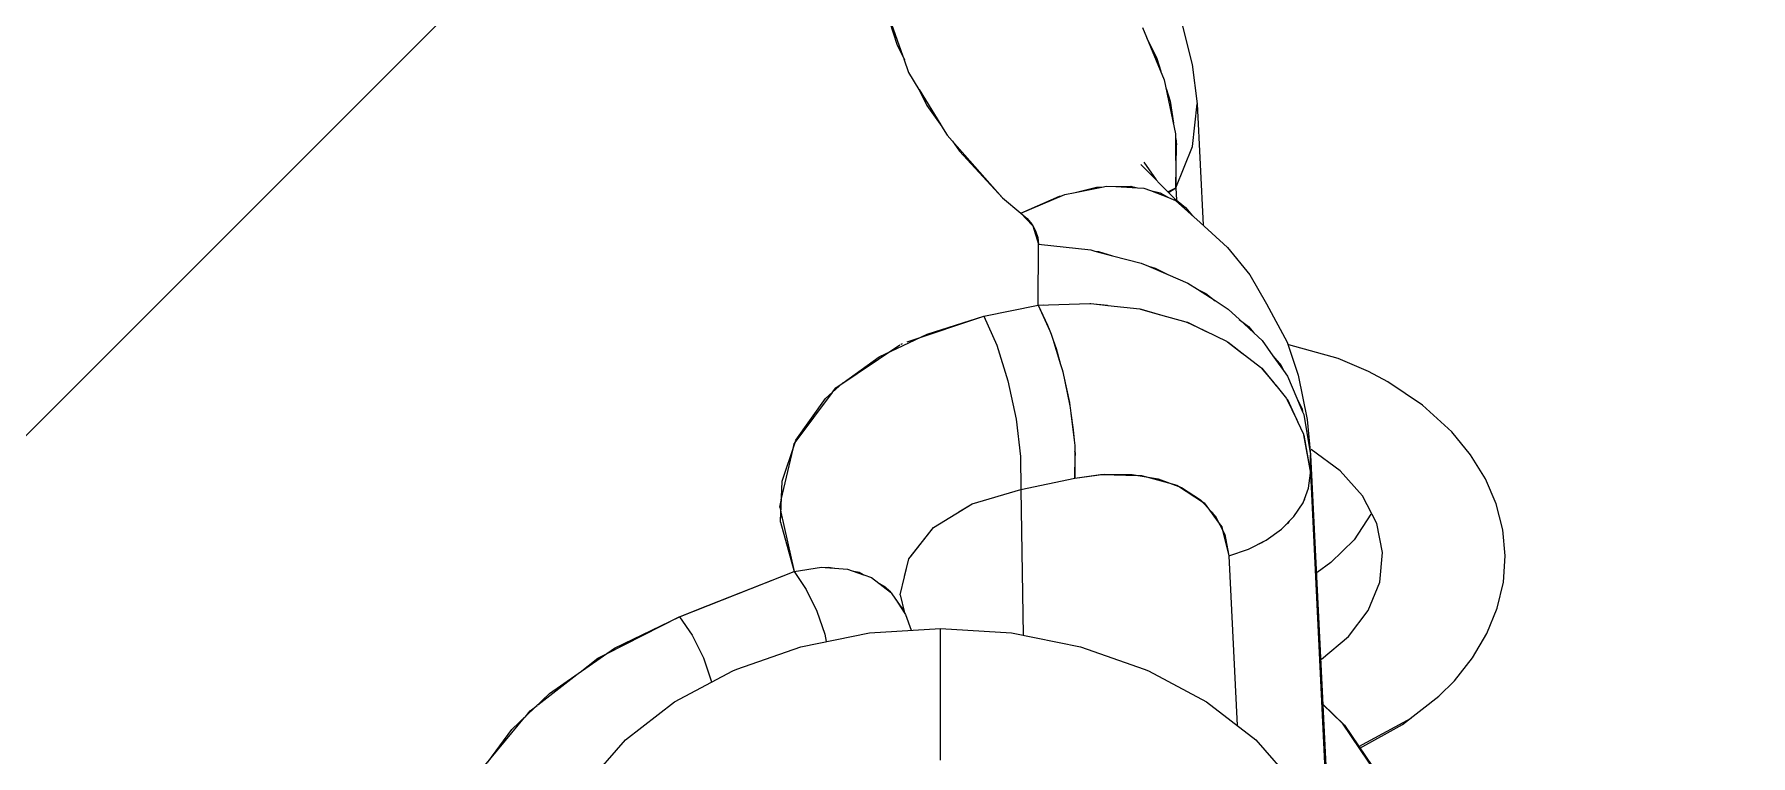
# Model space of a CAD drawing. Header units: millimetres. Extents: x 1084702 to 1166801, y 36632 to 124519.
# Drawn here: x 1102549.9 to 1102688, y 45996.4 to 46054.4 of the extents above; entities that cross this region are included whole.
import ezdxf

# ---------------------------------------------------------------- set-up
doc = ezdxf.new("R2010")
doc.units = ezdxf.units.MM
doc.header["$LTSCALE"] = 250
doc.layers.get('0').update_dxf_attribs({"color": 255})
doc.layers.add('%posline', color=240, linetype='Continuous')
doc.layers.add('%symbol', color=1, linetype='Continuous')
doc.styles.add('ROMANS', font='ROMANS.shx', dxfattribs={"height": 100})
doc.dimstyles.new('dott', dxfattribs={"dimscale": 100, "dimtxt": 150, "dimasz": 0.01, "dimexe": 0.5, "dimexo": 1, "dimgap": 1, "dimtad": 1, "dimdsep": 46, "dimtxsty": 'ROMANS', "dimcen": 1.5, "dimclrd": 1, "dimclre": 1, "dimclrt": 2, "dimazin": 2, "dimtfac": 1, "dimtmove": 2, "dimatfit": 3, "dimldrblk": 'DOT', "dimfxl": 1, "dimtvp": 100, "dimtolj": 1, "dimarcsym": 0})

# ---------------------------------------------------------------- blocks, each defined once
blk = doc.blocks.new('_Dot')
at = {"color": 0, "linetype": 'ByBlock', "lineweight": -2}
blk.add_line((-0.5, 0), (-1, 0), dxfattribs=at)
at = {"color": 0, "linetype": 'ByBlock', "const_width": 0.5}
blk.add_lwpolyline([(-0.25, 0, 1), (0.25, 0, 1)], format="xyb", close=True, dxfattribs=at)
blk = doc.blocks.new('GENERATOR-BORDE')
for p, q in [((-2188.81, -477.26), (-2187.31, -446.89)), ((-2188.81, -477.26), (-2187.31, -446.89)), ((-2247.02, -450.8), (-2243.93, -454.32)), ((-2193.23, -454.32), (-2190.14, -450.8)), ((-2188.81, -475.77), (-2187.61, -450.77)), ((-2188.81, -475.77), (-2187.61, -450.77)), ((-2186.09, -455.51), (-2183.28, -451.36)), ((-2255.74, -451.66), (-2252.05, -456.12)), ((-2255.01, -452.54), (-2253.06, -455.15)), ((-2218.58, -452.7), (-2218.58, -456.5)), ((-2218.58, -452.7), (-2218.58, -456.5)), ((-2186.28, -455.66), (-2183.48, -451.53)), ((-2186.28, -455.66), (-2183.48, -451.53)), ((-2184.93, -453.79), (-2180.71, -456.06)), ((-2253.06, -455.15), (-2250.03, -458.05)), ((-2243.93, -454.32), (-2239.98, -457.38)), ((-2197.18, -457.38), (-2193.23, -454.32)), ((-2195.39, -469.13), (-2194.73, -455.49)), ((-2195.39, -469.13), (-2194.73, -455.49)), ((-2187.82, -457.2), (-2186.09, -455.51)), ((-2187.82, -457.16), (-2186.28, -455.66)), ((-2187.82, -457.16), (-2186.28, -455.66)), ((-2252.01, -456.16), (-2251.6, -456.66)), ((-2251.6, -456.66), (-2251.03, -457.1)), ((-2218.58, -456.5), (-2218.58, -462.91)), ((-2218.58, -456.5), (-2218.58, -462.91)), ((-2250.97, -457.15), (-2247.84, -459.58)), ((-2250.03, -458.05), (-2244.81, -461.7)), ((-2239.98, -457.38), (-2235.3, -459.88)), ((-2201.85, -459.88), (-2197.18, -457.38)), ((-2247.58, -459.78), (-2246.14, -460.9)), ((-2237.66, -460.93), (-2237, -459)), ((-2237.66, -460.93), (-2237, -459)), ((-2237, -459), (-2237, -458.98)), ((-2237, -459), (-2237, -458.98)), ((-2246.14, -460.9), (-2245.5, -461.23)), ((-2238.55, -462.74), (-2237.66, -460.93)), ((-2238.55, -462.74), (-2237.66, -460.93)), ((-2235.3, -459.88), (-2234.97, -460.01)), ((-2234.97, -460.01), (-2229.83, -461.82)), ((-2207.33, -461.82), (-2202.19, -460.01)), ((-2202.19, -460.01), (-2201.85, -459.88)), ((-2245.46, -461.24), (-2239.6, -464.22)), ((-2244.81, -461.7), (-2239.58, -464.22)), ((-2229.83, -461.82), (-2224.3, -462.93)), ((-2227.89, -462.82), (-2227.78, -462.23)), ((-2227.89, -462.82), (-2227.78, -462.23)), ((-2212.86, -462.93), (-2207.33, -461.82)), ((-2239.58, -464.22), (-2238.55, -462.74)), ((-2239.58, -464.22), (-2238.55, -462.74)), ((-2238.49, -462.61), (-2238.49, -462.61)), ((-2238.49, -462.61), (-2238.49, -462.61)), ((-2228.53, -464.69), (-2227.89, -462.82)), ((-2228.53, -464.69), (-2227.89, -462.82)), ((-2224.3, -462.93), (-2218.58, -463.3)), ((-2221.41, -464.42), (-2220.94, -463.15)), ((-2218.58, -462.91), (-2218.58, -463.3)), ((-2218.58, -462.91), (-2218.58, -463.3)), ((-2218.58, -463.3), (-2212.86, -462.93)), ((-2212.12, -474.48), (-2211.93, -462.74)), ((-2239.59, -464.22), (-2239.58, -464.22)), ((-2239.58, -464.22), (-2230.37, -467.86)), ((-2239.58, -464.22), (-2238.18, -464.78)), ((-2238.18, -464.78), (-2230.37, -467.86)), ((-2229.39, -466.43), (-2228.53, -464.69)), ((-2229.39, -466.43), (-2228.53, -464.69)), ((-2222.21, -465.64), (-2221.56, -464.74)), ((-2222.19, -465.62), (-2221.51, -464.58)), ((-2221.82, -466), (-2221.49, -464.55)), ((-2221.77, -465.03), (-2221.77, -464.97)), ((-2221.68, -464.99), (-2221.56, -464.74)), ((-2221.64, -464.85), (-2221.61, -464.73)), ((-2221.56, -464.74), (-2221.51, -464.57)), ((-2221.51, -464.58), (-2221.41, -464.42)), ((-2230.37, -467.86), (-2229.39, -466.43)), ((-2230.37, -467.86), (-2229.39, -466.43)), ((-2224.14, -467.39), (-2222.62, -466.22)), ((-2223.5, -466.9), (-2223.04, -466.64)), ((-2223.04, -466.64), (-2222.67, -466.29)), ((-2222.67, -466.29), (-2222.61, -466.21)), ((-2222.62, -466.22), (-2222.55, -466.16)), ((-2222.55, -466.16), (-2222.21, -465.64)), ((-2221.82, -466), (-2221.13, -468.89)), ((-2231.46, -471.83), (-2230.37, -467.86)), ((-2231.43, -472.65), (-2230.37, -467.86)), ((-2230.37, -467.86), (-2230.37, -467.86)), ((-2230.37, -467.86), (-2228.17, -468.21)), ((-2227.1, -468.14), (-2226.06, -468.07)), ((-2226.06, -468.07), (-2224.77, -467.61)), ((-2225.55, -467.89), (-2225.14, -467.83)), ((-2225.14, -467.83), (-2224.76, -467.61)), ((-2224.76, -467.61), (-2224.14, -467.39)), ((-2221.47, -467.46), (-2221.13, -468.89)), ((-2228.17, -468.21), (-2227.87, -468.19)), ((-2227.87, -468.19), (-2227.11, -468.14)), ((-2227.87, -468.19), (-2227.63, -468.23)), ((-2227.63, -468.23), (-2227.09, -468.14)), ((-2221.13, -468.89), (-2219.14, -471.41)), ((-2220.99, -469.06), (-2219.14, -471.41)), ((-2195.89, -471.21), (-2195.39, -469.13)), ((-2195.71, -470.84), (-2195.39, -469.13)), ((-2195.39, -469.13), (-2193.81, -469.67)), ((-2196.48, -472.36), (-2195.71, -470.84)), ((-2193.81, -469.67), (-2192.39, -470.4)), ((-2192.95, -470.11), (-2192.73, -470.2)), ((-2192.73, -470.2), (-2192.63, -470.28)), ((-2192.39, -470.4), (-2191.15, -471.28)), ((-2231.46, -471.83), (-2231.33, -475.15)), ((-2231.45, -472.18), (-2231.39, -472.45)), ((-2219.14, -471.41), (-2216.04, -473.32)), ((-2197.17, -473.11), (-2196.16, -471.74)), ((-2196.16, -471.74), (-2195.95, -471.46)), ((-2195.95, -471.46), (-2195.89, -471.21)), ((-2191.15, -471.28), (-2190.16, -472.29)), ((-2190.8, -471.64), (-2190.62, -471.77)), ((-2190.62, -471.77), (-2190.51, -471.93)), ((-2231.52, -473.06), (-2231.44, -472.68)), ((-2231.52, -473.06), (-2231.4, -473.58)), ((-2217.12, -472.66), (-2216.04, -473.32)), ((-2216.04, -473.32), (-2212.12, -474.48)), ((-2199.44, -474.73), (-2197.51, -473.48)), ((-2197.66, -473.65), (-2196.48, -472.36)), ((-2197.51, -473.48), (-2197.38, -473.39)), ((-2197.38, -473.39), (-2197.17, -473.11)), ((-2196.79, -472.71), (-2196.75, -472.55)), ((-2196.68, -472.59), (-2196.65, -472.4)), ((-2190.16, -472.29), (-2189.42, -473.39)), ((-2189.42, -473.39), (-2188.97, -474.57)), ((-2189.34, -473.59), (-2189.28, -473.68)), ((-2231.39, -473.63), (-2230.45, -477.75)), ((-2231.39, -473.64), (-2231.39, -473.65)), ((-2212.14, -477.12), (-2212.12, -474.48)), ((-2212.14, -477.12), (-2212.12, -474.48)), ((-2212.12, -474.48), (-2207.78, -475.37)), ((-2212.12, -474.48), (-2207.78, -475.37)), ((-2212.12, -474.48), (-2212.12, -474.48)), ((-2202.02, -475.49), (-2199.95, -474.92)), ((-2201.07, -475.33), (-2199.21, -474.64)), ((-2199.95, -474.92), (-2199.57, -474.81)), ((-2199.57, -474.81), (-2199.44, -474.73)), ((-2199.21, -474.64), (-2197.66, -473.65)), ((-2189.28, -473.68), (-2189.24, -473.86)), ((-2188.97, -474.57), (-2188.81, -475.77)), ((-2231.33, -475.15), (-2230.29, -478.24)), ((-2207.79, -477.73), (-2207.78, -475.37)), ((-2207.78, -475.37), (-2207.75, -477.21)), ((-2207.78, -475.37), (-2205.42, -475.69)), ((-2207.78, -475.37), (-2205.7, -475.67)), ((-2205.7, -475.67), (-2205.59, -475.67)), ((-2205.59, -475.67), (-2202.7, -475.6)), ((-2205.42, -475.69), (-2203.16, -475.68)), ((-2203.16, -475.68), (-2201.07, -475.33)), ((-2202.7, -475.6), (-2202.41, -475.59)), ((-2202.41, -475.59), (-2202.02, -475.49)), ((-2189.37, -478.87), (-2188.81, -475.77)), ((-2189.36, -478.85), (-2188.81, -475.77)), ((-2188.81, -475.77), (-2188.81, -477.26)), ((-2188.81, -475.77), (-2188.81, -477.26)), ((-2212.5, -480.13), (-2212.14, -477.12)), ((-2212.5, -480.13), (-2212.14, -477.12)), ((-2207.79, -477.73), (-2207.75, -477.21)), ((-2207.79, -477.53), (-2207.77, -477.54)), ((-2207.79, -477.53), (-2207.77, -477.53)), ((-2207.79, -478.01), (-2207.79, -477.73)), ((-2189.35, -480.49), (-2188.81, -477.26)), ((-2189.1, -480.1), (-2188.81, -477.26)), ((-2230.44, -477.78), (-2230.36, -478.14)), ((-2230.36, -478.14), (-2230.28, -478.25)), ((-2230.28, -478.25), (-2230.22, -478.44)), ((-2230.28, -478.25), (-2227.28, -482.28)), ((-2230.22, -478.44), (-2227.84, -481.79)), ((-2208.09, -480.6), (-2207.84, -478.45)), ((-2207.9, -479.28), (-2207.84, -478.45)), ((-2207.84, -478.45), (-2207.79, -478.01)), ((-2189.86, -479.94), (-2189.38, -478.91)), ((-2189.38, -478.91), (-2189.37, -478.88)), ((-2189.37, -478.87), (-2189.36, -478.85)), ((-2213.16, -483.21), (-2212.5, -480.13)), ((-2213.16, -483.21), (-2212.5, -480.13)), ((-2208.09, -480.6), (-2207.9, -479.28)), ((-2190.71, -481.74), (-2189.92, -480.07)), ((-2190.68, -481.7), (-2189.84, -479.89)), ((-2189.82, -483.66), (-2189.1, -480.1)), ((-2189.45, -480.73), (-2189.35, -480.49)), ((-2227.84, -481.79), (-2226.43, -483.04)), ((-2208.75, -483.94), (-2208.17, -481.21)), ((-2208.68, -483.68), (-2208.21, -481.47)), ((-2208.21, -481.47), (-2208.17, -481.21)), ((-2208.17, -481.21), (-2208.14, -481.03)), ((-2208.14, -481.03), (-2208.09, -480.6)), ((-2191.62, -482.86), (-2190.74, -481.79)), ((-2190.74, -481.79), (-2190.71, -481.74)), ((-2190.72, -481.74), (-2190.68, -481.7)), ((-2190.67, -483.59), (-2189.92, -481.82)), ((-2189.92, -481.82), (-2189.45, -480.73)), ((-2189.92, -481.82), (-2189.49, -480.95)), ((-2189.49, -480.95), (-2189.45, -480.73)), ((-2227.26, -482.31), (-2227.01, -482.65)), ((-2227.01, -482.65), (-2221.85, -486.11)), ((-2214.06, -486.07), (-2213.16, -483.21)), ((-2214.06, -486.07), (-2213.16, -483.21)), ((-2192.78, -484.25), (-2191.75, -483.01)), ((-2192.73, -484.22), (-2191.59, -482.81)), ((-2209.55, -486.56), (-2208.92, -484.53)), ((-2209.28, -485.8), (-2208.92, -484.53)), ((-2208.92, -484.53), (-2208.79, -484.12)), ((-2208.79, -484.12), (-2208.75, -483.94)), ((-2208.75, -483.94), (-2208.68, -483.68)), ((-2194.14, -485.31), (-2192.83, -484.32)), ((-2192.83, -484.32), (-2192.79, -484.26)), ((-2192.79, -484.26), (-2192.73, -484.22)), ((-2191.84, -485.23), (-2190.99, -484.04)), ((-2191.84, -485.23), (-2191.19, -484.44)), ((-2191.19, -484.44), (-2190.99, -484.04)), ((-2190.99, -484.04), (-2190.67, -483.59)), ((-2190.7, -486.33), (-2189.82, -483.66)), ((-2209.55, -486.56), (-2209.28, -485.8)), ((-2195.5, -486.34), (-2194.29, -485.42)), ((-2195.44, -486.31), (-2194.1, -485.27)), ((-2192.72, -486.45), (-2191.84, -485.23)), ((-2221.78, -486.16), (-2221.76, -486.17)), ((-2221.76, -486.17), (-2221.64, -486.21)), ((-2221.26, -486.34), (-2215.1, -488.4)), ((-2215.1, -488.4), (-2214.06, -486.07)), ((-2215.1, -488.4), (-2214.06, -486.07)), ((-2210.73, -489.31), (-2209.8, -487.22)), ((-2209.97, -487.7), (-2209.8, -487.22)), ((-2209.8, -487.22), (-2209.68, -486.97)), ((-2209.68, -486.97), (-2209.55, -486.56)), ((-2198.78, -487.93), (-2197.41, -487.28)), ((-2198.72, -487.92), (-2197.22, -487.19)), ((-2197.29, -487.22), (-2195.57, -486.4)), ((-2195.57, -486.4), (-2195.51, -486.35)), ((-2195.51, -486.35), (-2195.44, -486.31)), ((-2194.54, -488.15), (-2193.37, -487.06)), ((-2193.81, -487.58), (-2193.37, -487.06)), ((-2193.37, -487.06), (-2192.72, -486.45)), ((-2192.36, -489.4), (-2190.7, -486.33)), ((-2215.1, -488.4), (-2210.73, -489.31)), ((-2215.1, -488.4), (-2210.73, -489.31)), ((-2210.73, -489.31), (-2209.97, -487.7)), ((-2202.5, -488.98), (-2201, -488.56)), ((-2202.44, -488.97), (-2200.88, -488.53)), ((-2200.89, -488.53), (-2198.86, -487.97)), ((-2198.86, -487.97), (-2198.79, -487.94)), ((-2198.79, -487.94), (-2198.72, -487.92)), ((-2197.9, -487.52), (-2197.89, -487.51)), ((-2197.9, -487.52), (-2197.89, -487.51)), ((-2195.43, -488.98), (-2194.54, -488.15)), ((-2194.55, -488.15), (-2193.81, -487.58)), ((-2210.73, -489.31), (-2210.71, -494.2)), ((-2210.73, -489.31), (-2210.3, -489.32)), ((-2210.73, -489.31), (-2206.56, -489.44)), ((-2210.73, -489.31), (-2210.71, -494.2)), ((-2206.56, -489.44), (-2206.53, -489.44)), ((-2206.53, -489.44), (-2205.16, -489.29)), ((-2206.53, -489.44), (-2206.49, -489.44)), ((-2206.49, -489.44), (-2205.1, -489.28)), ((-2205.11, -489.28), (-2202.56, -488.99)), ((-2202.56, -488.99), (-2202.5, -488.98)), ((-2202.5, -488.98), (-2202.44, -488.97)), ((-2197.92, -490.58), (-2196.5, -489.67)), ((-2197.24, -490.24), (-2196.5, -489.66)), ((-2196.5, -489.67), (-2195.43, -488.98)), ((-2193.7, -491.74), (-2192.36, -489.4)), ((-2200.3, -491.77), (-2198.7, -491.08)), ((-2198.7, -491.08), (-2197.92, -490.58)), ((-2197.93, -490.58), (-2197.24, -490.24)), ((-2204.74, -493.28), (-2202.43, -492.68)), ((-2202.43, -492.68), (-2201.84, -492.43)), ((-2201.84, -492.43), (-2200.3, -491.77)), ((-2201.84, -492.43), (-2201.32, -492.28)), ((-2201.32, -492.28), (-2200.3, -491.77)), ((-2195.5, -493.94), (-2193.7, -491.74)), ((-2211.15, -495.67), (-2210.71, -494.2)), ((-2210.76, -494.74), (-2210.71, -494.2)), ((-2210.71, -494.2), (-2206.48, -493.74)), ((-2206.48, -493.74), (-2206.16, -493.65)), ((-2206.16, -493.65), (-2204.74, -493.28)), ((-2206.16, -493.65), (-2205.88, -493.62)), ((-2205.88, -493.62), (-2204.74, -493.28)), ((-2197.7, -495.96), (-2195.5, -493.94)), ((-2211.22, -495.78), (-2210.94, -495.27)), ((-2211.18, -495.7), (-2211.15, -495.67)), ((-2210.94, -495.27), (-2210.76, -494.74)), ((-2210.94, -494.97), (-2210.85, -495.01)), ((-2210.94, -494.97), (-2210.85, -495.01)), ((-2213.59, -497.94), (-2212.11, -496.71)), ((-2213.59, -497.94), (-2212.11, -496.71)), ((-2212.11, -496.71), (-2211.18, -495.7)), ((-2212.11, -496.71), (-2211.61, -496.27)), ((-2212.11, -496.71), (-2209.01, -498.06)), ((-2212.11, -496.71), (-2208.78, -498.12)), ((-2211.61, -496.27), (-2211.22, -495.78)), ((-2199.69, -497.73), (-2197.7, -495.96)), ((-2198.88, -497.15), (-2198.3, -496.49)), ((-2197.93, -505.5), (-2197.45, -495.73)), ((-2218.05, -502.97), (-2213.59, -497.94)), ((-2217.05, -501.69), (-2213.59, -497.94)), ((-2209.01, -498.06), (-2208.78, -498.12)), ((-2208.78, -498.12), (-2208.57, -498.2)), ((-2208.57, -498.2), (-2207.74, -498.37)), ((-2207.74, -498.37), (-2206.04, -498.79)), ((-2207.74, -498.37), (-2205.61, -498.8)), ((-2202.47, -500.61), (-2199.76, -497.87)), ((-2201.68, -498.51), (-2200.24, -497.95)), ((-2201.68, -498.51), (-2200.9, -498.33)), ((-2201.38, -498.44), (-2201.37, -498.39)), ((-2201.08, -498.37), (-2201.03, -498.25)), ((-2200.9, -498.33), (-2200.24, -497.95)), ((-2200.3, -498.42), (-2199.65, -498.73)), ((-2200.25, -498.37), (-2199.65, -498.73)), ((-2200.24, -497.95), (-2199.69, -497.73)), ((-2199.76, -497.87), (-2198.88, -497.15)), ((-2199.65, -498.73), (-2199.61, -497.75)), ((-2199.65, -498.73), (-2199.61, -497.75)), ((-2199.35, -497.43), (-2198.88, -497.15)), ((-2206.04, -498.79), (-2205.61, -498.8)), ((-2205.93, -498.79), (-2205.85, -498.76)), ((-2205.61, -498.8), (-2205.23, -498.88)), ((-2205.23, -498.88), (-2204.48, -498.84)), ((-2204.48, -498.84), (-2202.73, -498.75)), ((-2204.48, -498.84), (-2203.31, -498.88)), ((-2204.46, -498.84), (-2204.46, -498.84)), ((-2203.31, -498.88), (-2202.73, -498.75)), ((-2203.3, -498.78), (-2203.2, -498.86)), ((-2203.18, -498.77), (-2203.11, -498.84)), ((-2202.73, -498.75), (-2202.23, -498.72)), ((-2202.23, -498.72), (-2201.68, -498.51)), ((-2202.23, -500.8), (-2201.24, -499.37)), ((-2199.67, -503.07), (-2199.65, -498.73)), ((-2199.65, -498.73), (-2198.31, -502.06)), ((-2199.65, -498.73), (-2199.59, -502.2)), ((-2217.62, -502.48), (-2217.05, -501.69)), ((-2199.66, -502.7), (-2199.59, -502.2)), ((-2198.31, -502.06), (-2197.93, -505.5)), ((-2198.31, -502.06), (-2198.31, -502.07)), ((-2198.31, -502.07), (-2197.94, -505.5)), ((-2220.3, -506.64), (-2218.56, -503.8)), ((-2219.68, -505.37), (-2218.47, -503.68)), ((-2218.51, -503.71), (-2218.05, -502.97)), ((-2200.58, -507.43), (-2199.67, -503.07)), ((-2200.11, -505.7), (-2199.85, -503.94)), ((-2198.24, -502.7), (-2198.24, -502.7)), ((-2198.24, -502.7), (-2198.24, -502.7)), ((-2221.15, -508.02), (-2220.32, -506.66)), ((-2220.32, -506.67), (-2219.68, -505.37)), ((-2200.43, -506.73), (-2200.11, -505.7)), ((-2198.33, -508.65), (-2197.93, -505.5)), ((-2197.94, -505.5), (-2197.93, -505.5)), ((-2197.94, -505.51), (-2197.93, -505.5)), ((-2221.54, -509.11), (-2221.15, -508.02)), ((-2202.34, -511.64), (-2200.58, -507.43)), ((-2201.18, -509.14), (-2200.86, -508.11)), ((-2222.69, -512.35), (-2221.62, -509.33)), ((-2222.09, -510.3), (-2221.48, -509.04)), ((-2201.99, -510.79), (-2201.18, -509.14)), ((-2199.13, -511.86), (-2198.33, -508.65)), ((-2222.65, -512.05), (-2222.09, -510.3))]:
    blk.add_line(p, q)
for points in [[(-2184.86, -453.67), (-2181.43, -455.56), (-2178.5, -457.83), (-2177.24, -459.09), (-2175.78, -460.94), (-2174.62, -462.89), (-2173.79, -464.92), (-2173.3, -467.01), (-2173.15, -469.12), (-2173.34, -471.23), (-2173.87, -473.31), (-2174.74, -475.33), (-2175.94, -477.27), (-2177.44, -479.1), (-2179.81, -481.26), (-2182.61, -483.14), (-2184.16, -483.97)], [(-2187.93, -460.83), (-2185.76, -462.64), (-2184.18, -464.74), (-2183.25, -467.02), (-2183.02, -469.39), (-2183.49, -471.74), (-2184.64, -473.97), (-2186.43, -475.98), (-2188.77, -477.68)], [(-2183.96, -472.49), (-2185.3, -470.43), (-2187.18, -468.6), (-2188.29, -467.8)], [(-2226.41, -483.05), (-2223.51, -485.15), (-2219.66, -486.96), (-2215.1, -488.4)], [(-2184.15, -483.97), (-2186.6, -485), (-2190.57, -486.12)]]:
    blk.add_lwpolyline(points)
blk = doc.blocks.new('BL_1-deck_B4_2')
at = {"xscale": -1, "rotation": 180}
blk.add_blockref('GENERATOR-BORDE', (87078.4, 13794.84), dxfattribs=at)

msp = doc.modelspace()

# ---------------------------------------------------------------- hatches: boundary and pattern name
at = {"layer": '%symbol', "true_color": 0x939598}
h = msp.add_hatch(dxfattribs=at)
h.set_pattern_fill('ANSI31', color=252, scale=100)
h.paths.add_polyline_path([(1097892.6, 52632.31), (1097892.6, 43032.31), (1109392.6, 43032.31), (1109392.6, 52632.31)])

# ---------------------------------------------------------------- block references
msp.add_blockref('BL_1-deck_B4_2', (1017763.01, 31748.48))

# ---------------------------------------------------------------- leaders
at = {"layer": '%posline', "linetype": 'ByBlock'}
msp.add_leader([(1106280.81, 47363.31), (1101490.53, 42238.05)], dimstyle='dott', override={"dimasz": 2, "dimgap": 1, "dimtad": 0, "dimclrd": 256}, dxfattribs=at)

doc.saveas('drawing.dxf')
